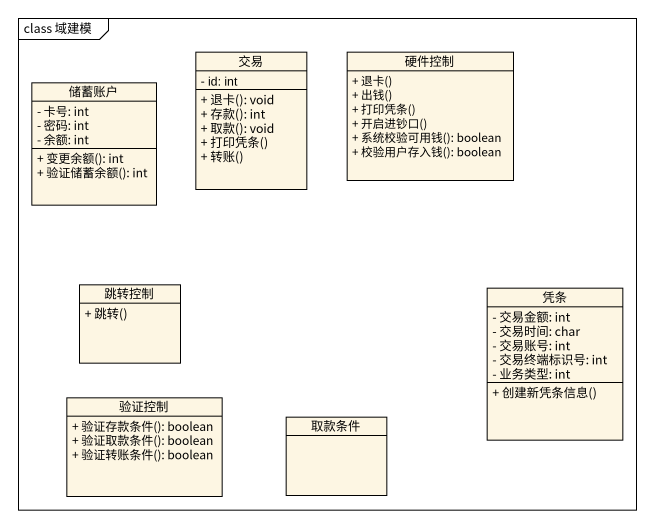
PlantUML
@startuml
mainframe class 域建模
hide circle
hide empty members
skinparam classAttributeIconSize 0
class 储蓄账户 {
  - 卡号: int
  - 密码: int
  - 余额: int
  + 变更余额(): int
  + 验证储蓄余额(): int
}
class 交易 {
  - id: int
  + 退卡(): void
  + 存款(): int
  + 取款(): void
  + 打印凭条()
  + 转账()
}
class 硬件控制 {
  + 退卡()
  + 出钱()
  + 打印凭条()
  + 开启进钞口()
  + 系统校验可用钱(): boolean
  + 校验用户存入钱(): boolean
}
class 跳转控制 {
  + 跳转()
}
class 凭条 {
  - 交易金额: int
  - 交易时间: char
  - 交易账号: int
  - 交易终端标识号: int
  - 业务类型: int
  + 创建新凭条信息()
}
class 验证控制 {
  + 验证存款条件(): boolean
  + 验证取款条件(): boolean
  + 验证转账条件(): boolean
}
class 取款条件
@enduml
